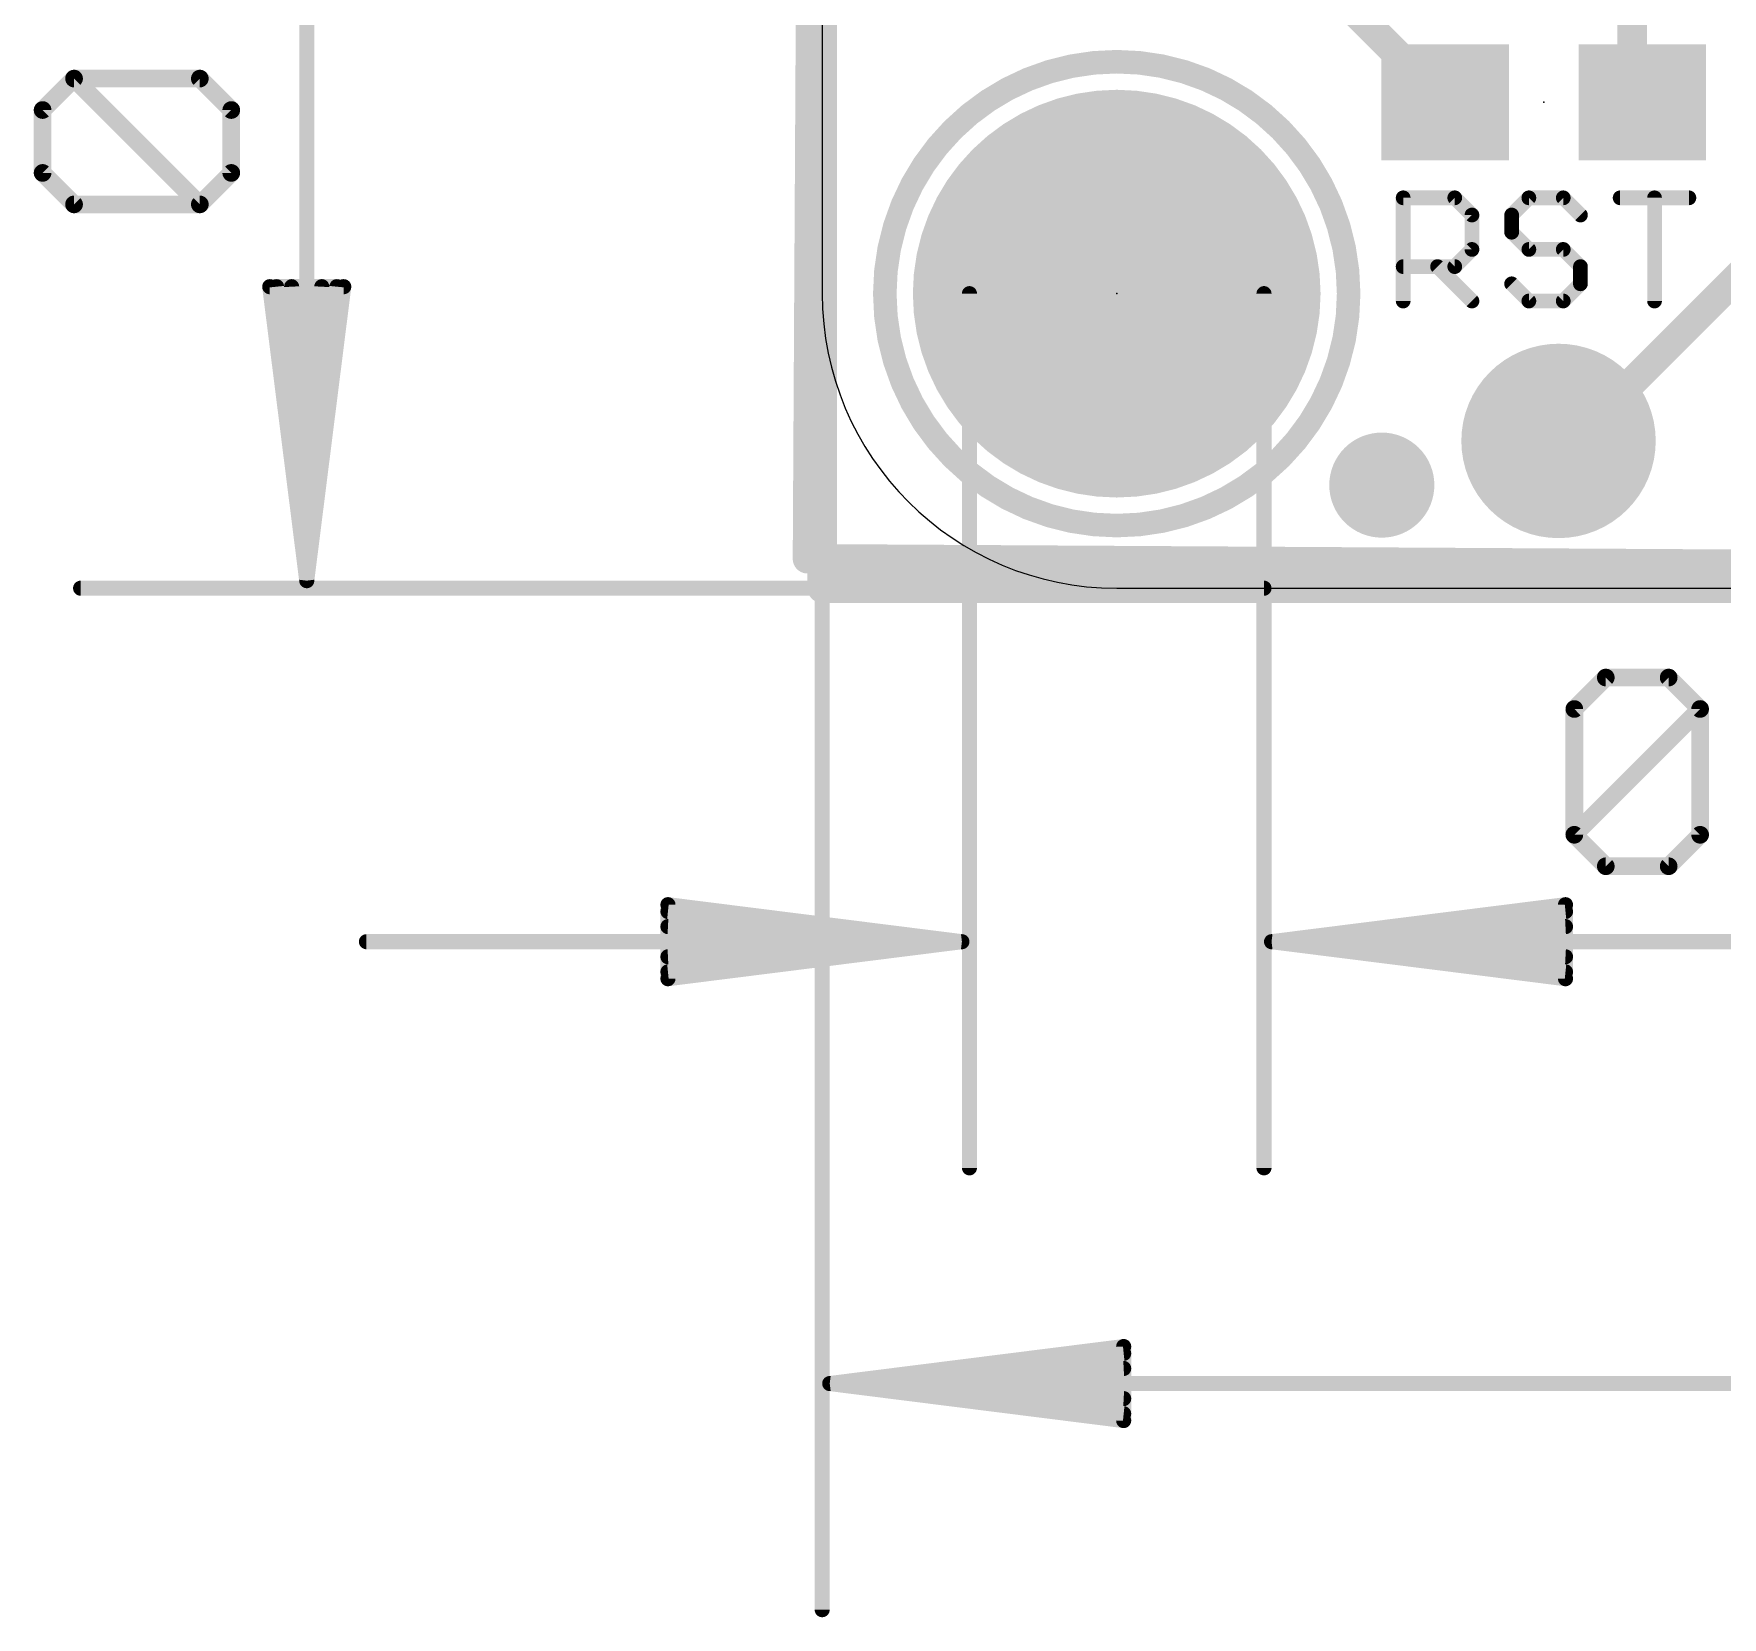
# Model space of a CAD drawing. Extents: x -6.8 to 60.3, y -8.9 to 34.9.
# Drawn here: x -6.8 to 7.76, y -8.87 to 4.78 of the extents above; entities that cross this region are included whole.
import ezdxf

# ---------------------------------------------------------------- set-up
doc = ezdxf.new("R2010")
doc.units = 0
for name, color, linetype in [('1', 12, 'CONTINUOUS'), ('16', 132, 'CONTINUOUS'), ('17', 110, 'CONTINUOUS'), ('18', 110, 'CONTINUOUS'), ('20', 53, 'CONTINUOUS'), ('21', 40, 'CONTINUOUS'), ('23', 40, 'CONTINUOUS'), ('47', 253, 'CONTINUOUS')]:
    doc.layers.add(name, color=color, linetype=linetype)

# ---------------------------------------------------------------- blocks, each defined once
blk = doc.blocks.new('ROUNDP')
at = {"const_width": 0.5}
blk.add_lwpolyline([(0, -0.25, 1), (0, 0.25, 1), (0, -0.25)], format="xyb", dxfattribs=at)
blk = doc.blocks.new('RECT')
blk.add_solid([(-0.5, -0.5), (0.5, -0.5), (-0.5, 0.5), (0.5, 0.5)])
blk = doc.blocks.new('ROUNDV')
at = {"const_width": 0.5}
blk.add_lwpolyline([(0, -0.25, 1), (0, 0.25, 1), (0, -0.25)], format="xyb", dxfattribs=at)

msp = doc.modelspace()

# ---------------------------------------------------------------- linework, layer by layer
at = {"layer": '1', "const_width": 0.254}
for points in [[(0, 22.86), (0, 0)], [(3.976, 5.588), (5.373, 4.191)], [(6.985, 4.279), (6.985, 5.461)], [(7.073, 4.191), (6.985, 4.279)], [(6.477, 1.27), (8.255, 3.048)], [(6.35, 1.27), (6.477, 1.27)], [(0, 0), (43.18, 0)]]:
    msp.add_lwpolyline(points, dxfattribs=at)
at = {"layer": '1', "const_width": 0.127}
for points in [[(7.0299, 4.3239, 1), (6.9401, 4.2341)], [(5.3281, 4.1461, 1), (5.4179, 4.2359)], [(6.9215, 4.279, 1), (7.0485, 4.279)], [(7.0281, 4.1461, 1), (7.1179, 4.2359)], [(6.35, 1.3335, 1), (6.35, 1.2065)], [(6.4321, 1.3149, 1), (6.5219, 1.2251)], [(6.477, 1.2065, 1), (6.477, 1.3335)], [(0, 0.0635, 1), (0, -0.0635)], [(-0.0635, 0, 1), (0.0635, 0)]]:
    msp.add_lwpolyline(points, format="xyb", dxfattribs=at)
at = {"layer": '16', "const_width": 0.254}
for points in [[(0, 22.86), (-0.127, 0.254)], [(-0.127, 0.254), (43.18, 0)]]:
    msp.add_lwpolyline(points, dxfattribs=at)
at = {"layer": '16', "const_width": 0.127}
for points in [[(-0.1266, 0.3175, 1), (-0.1274, 0.1905)], [(-0.1905, 0.2544, 1), (-0.0635, 0.2536)]]:
    msp.add_lwpolyline(points, format="xyb", dxfattribs=at)
at = {"layer": '20'}
for p, q in [((0, 8.89), (0, 2.54)), ((2.54, 0), (48.26, 0))]:
    msp.add_line(p, q, dxfattribs=at)
msp.add_arc((2.54, 2.54), 2.54, 180, 270, dxfattribs=at)
at = {"layer": '21'}
for points, const_width in [([(2.54, 0.54, 1), (2.54, 4.54, 1), (2.54, 0.54)], 0.2032), ([(5.0102, 3.398, 1), (5.0102, 3.3345)], 0.0635), ([(5.042, 3.3663, 1), (4.9785, 3.3663)], 0.0635), ([(5.4776, 3.3887, 1), (5.4326, 3.3438)], 0.0635), ([(5.4551, 3.3345, 1), (5.4551, 3.398)], 0.0635), ([(6.094, 3.398, 1), (6.094, 3.3345)], 0.0635), ([(6.1165, 3.3438, 1), (6.0716, 3.3887)], 0.0635), ([(6.4131, 3.3887, 1), (6.3682, 3.3438)], 0.0635), ([(6.3906, 3.3345, 1), (6.3906, 3.398)], 0.0635), ([(6.8813, 3.398, 1), (6.8813, 3.3345)], 0.0635), ([(7.2096, 3.3663, 1), (7.1461, 3.3663)], 0.0635), ([(7.4744, 3.3345, 1), (7.4744, 3.398)], 0.0635), ([(5.6351, 3.218, 1), (5.5716, 3.218)], 0.0635), ([(5.5809, 3.1955, 1), (5.6258, 3.2404)], 0.0635), ([(5.9775, 3.218, 1), (5.914, 3.218)], 0.0635), ([(5.9233, 3.2404, 1), (5.9682, 3.1955)], 0.0635), ([(6.5165, 3.1955, 1), (6.5614, 3.2404)], 0.0635), ([(5.914, 3.0697, 1), (5.9775, 3.0697)], 0.0635), ([(5.9682, 3.0921, 1), (5.9233, 3.0472)], 0.0635), ([(5.5716, 2.9214, 1), (5.6351, 2.9214)], 0.0635), ([(5.6258, 2.8989, 1), (5.5809, 2.9438)], 0.0635), ([(6.094, 2.9531, 1), (6.094, 2.8896)], 0.0635), ([(6.0716, 2.8989, 1), (6.1165, 2.9438)], 0.0635), ([(6.4131, 2.9438, 1), (6.3682, 2.8989)], 0.0635), ([(6.3906, 2.8896, 1), (6.3906, 2.9531)], 0.0635), ([(5.0102, 2.8048, 1), (5.0102, 2.7413)], 0.0635), ([(5.3293, 2.7955, 1), (5.2844, 2.7506)], 0.0635), ([(5.4326, 2.7955, 1), (5.4776, 2.7506)], 0.0635), ([(5.4551, 2.7413, 1), (5.4551, 2.8048)], 0.0635), ([(6.5707, 2.7731, 1), (6.5072, 2.7731)], 0.0635), ([(6.5165, 2.7506, 1), (6.5614, 2.7955)], 0.0635), ([(5.9682, 2.6472, 1), (5.9233, 2.6023)], 0.0635), ([(6.5072, 2.6248, 1), (6.5707, 2.6248)], 0.0635), ([(6.5614, 2.6023, 1), (6.5165, 2.6472)], 0.0635), ([(4.9785, 2.4765, 1), (5.042, 2.4765)], 0.0635), ([(5.5809, 2.454, 1), (5.6258, 2.499)], 0.0635), ([(6.094, 2.5083, 1), (6.094, 2.4447)], 0.0635), ([(6.0716, 2.454, 1), (6.1165, 2.499)], 0.0635), ([(6.3682, 2.499, 1), (6.4131, 2.454)], 0.0635), ([(6.3906, 2.4447, 1), (6.3906, 2.5083)], 0.0635), ([(7.1461, 2.4765, 1), (7.2096, 2.4765)], 0.0635)]:
    msp.add_lwpolyline(points, format="xyb", dxfattribs=dict(at, const_width=const_width))
at = {"layer": '21', "const_width": 0.127}
for points in [[(5.0102, 2.4765), (5.0102, 3.3663)], [(5.0102, 3.3663), (5.4551, 3.3663)], [(5.4551, 3.3663), (5.6034, 3.218)], [(6.094, 3.3663), (5.9457, 3.218)], [(6.3906, 3.3663), (6.094, 3.3663)], [(6.5389, 3.218), (6.3906, 3.3663)], [(6.8813, 3.3663), (7.4744, 3.3663)], [(7.1778, 2.4765), (7.1778, 3.3663)], [(5.6034, 3.218), (5.6034, 2.9214)], [(5.9457, 3.218), (5.9457, 3.0697)], [(5.9457, 3.0697), (6.094, 2.9214)], [(5.6034, 2.9214), (5.4551, 2.7731)], [(6.094, 2.9214), (6.3906, 2.9214)], [(6.3906, 2.9214), (6.5389, 2.7731)], [(5.4551, 2.7731), (5.0102, 2.7731)], [(5.3068, 2.7731), (5.6034, 2.4765)], [(6.5389, 2.7731), (6.5389, 2.6248)], [(6.094, 2.4765), (5.9457, 2.6248)], [(6.5389, 2.6248), (6.3906, 2.4765)], [(6.3906, 2.4765), (6.094, 2.4765)]]:
    msp.add_lwpolyline(points, dxfattribs=at)
at = {"layer": '23'}
for p in [(6.223, 4.191), (2.54, 2.54)]:
    msp.add_point(p, dxfattribs=at)
at = {"layer": '47'}
for points, const_width in [([(-4.445, 0.065), (-4.445, 11.365)], 0.13), ([(0, 6.731), (0, -8.808)], 0.13), ([(-6.7227, 4.1233), (-6.4515, 4.3945)], 0.1524), ([(-6.4515, 4.3945), (-5.3669, 4.3945)], 0.1524), ([(-5.3669, 3.3098), (-6.4515, 4.3945)], 0.1524), ([(-5.3669, 4.3945), (-5.0957, 4.1233)], 0.1524), ([(-6.7227, 3.581), (-6.7227, 4.1233)], 0.1524), ([(-5.0957, 4.1233), (-5.0957, 3.581)], 0.1524), ([(-6.4515, 3.3098), (-6.7227, 3.581)], 0.1524), ([(-5.0957, 3.581), (-5.3669, 3.3098)], 0.1524), ([(-5.3669, 3.3098), (-6.4515, 3.3098)], 0.1524), ([(-4.445, 0.065), (-4.7642, 2.6)], 0.13), ([(-4.7642, 2.6), (-4.1258, 2.6)], 0.13), ([(-4.445, 0.065), (-4.705, 2.6)], 0.13), ([(-4.445, 0.065), (-4.575, 2.6)], 0.13), ([(-4.1258, 2.6), (-4.445, 0.065)], 0.13), ([(-4.315, 2.6), (-4.445, 0.065)], 0.13), ([(-4.185, 2.6), (-4.445, 0.065)], 0.13), ([(1.27, 2.54), (1.27, -4.998)], 0.13), ([(3.81, 2.54), (3.81, -4.998)], 0.13), ([(3.81, 0), (-6.395, 0)], 0.13), ([(6.4862, -1.0415), (6.7574, -0.7703)], 0.1524), ([(6.7574, -0.7703), (7.2997, -0.7703)], 0.1524), ([(7.2997, -0.7703), (7.5709, -1.0415)], 0.1524), ([(6.4862, -2.1261), (6.4862, -1.0415)], 0.1524), ([(6.4862, -2.1261), (7.5709, -1.0415)], 0.1524), ([(7.5709, -1.0415), (7.5709, -2.1261)], 0.1524), ([(6.7574, -2.3973), (6.4862, -2.1261)], 0.1524), ([(7.5709, -2.1261), (7.2997, -2.3973)], 0.1524), ([(7.2997, -2.3973), (6.7574, -2.3973)], 0.1524), ([(1.205, -3.048), (-1.33, -2.7288)], 0.13), ([(-1.33, -2.7288), (-1.33, -3.3672)], 0.13), ([(1.205, -3.048), (-1.33, -2.788)], 0.13), ([(3.875, -3.048), (6.41, -2.7288)], 0.13), ([(3.875, -3.048), (6.41, -2.788)], 0.13), ([(6.41, -2.7288), (6.41, -3.3672)], 0.13), ([(1.205, -3.048), (-1.33, -2.918)], 0.13), ([(3.875, -3.048), (6.41, -2.918)], 0.13), ([(1.205, -3.048), (-3.93, -3.048)], 0.13), ([(-1.33, -3.3672), (1.205, -3.048)], 0.13), ([(-1.33, -3.178), (1.205, -3.048)], 0.13), ([(-1.33, -3.308), (1.205, -3.048)], 0.13), ([(3.875, -3.048), (11.3728, -3.048)], 0.13), ([(6.41, -3.3672), (3.875, -3.048)], 0.13), ([(6.41, -3.178), (3.875, -3.048)], 0.13), ([(6.41, -3.308), (3.875, -3.048)], 0.13), ([(0.065, -6.858), (2.6, -6.5388)], 0.13), ([(0.065, -6.858), (2.6, -6.598)], 0.13), ([(2.6, -6.5388), (2.6, -7.1772)], 0.13), ([(0.065, -6.858), (2.6, -6.728)], 0.13), ([(0.065, -6.858), (25.335, -6.858)], 0.13), ([(2.6, -7.1772), (0.065, -6.858)], 0.13), ([(2.6, -6.988), (0.065, -6.858)], 0.13), ([(2.6, -7.118), (0.065, -6.858)], 0.13)]:
    msp.add_lwpolyline(points, dxfattribs=dict(at, const_width=const_width))
for points, const_width in [([(-6.4246, 4.4214, 1), (-6.4785, 4.3675)], 0.0762), ([(-6.4515, 4.4326, 1), (-6.4515, 4.3564)], 0.0762), ([(-6.4246, 4.3675, 1), (-6.4785, 4.4214)], 0.0762), ([(-5.3399, 4.4214, 1), (-5.3938, 4.3675)], 0.0762), ([(-5.3669, 4.3564, 1), (-5.3669, 4.4326)], 0.0762), ([(-6.6846, 4.1233, 1), (-6.7608, 4.1233)], 0.0762), ([(-6.7496, 4.1502, 1), (-6.6957, 4.0964)], 0.0762), ([(-5.0576, 4.1233, 1), (-5.1338, 4.1233)], 0.0762), ([(-5.1226, 4.0964, 1), (-5.0688, 4.1502)], 0.0762), ([(-6.6957, 3.6079, 1), (-6.7496, 3.554)], 0.0762), ([(-5.0688, 3.554, 1), (-5.1226, 3.6079)], 0.0762), ([(-6.7608, 3.581, 1), (-6.6846, 3.581)], 0.0762), ([(-5.1338, 3.581, 1), (-5.0576, 3.581)], 0.0762), ([(-6.4515, 3.3479, 1), (-6.4515, 3.2717)], 0.0762), ([(-6.4785, 3.2829, 1), (-6.4246, 3.3368)], 0.0762), ([(-5.3938, 3.3368, 1), (-5.3399, 3.2829)], 0.0762), ([(-5.3938, 3.2829, 1), (-5.3399, 3.3368)], 0.0762), ([(-5.3669, 3.2717, 1), (-5.3669, 3.3479)], 0.0762), ([(-4.732, 2.6041, 1), (-4.7965, 2.5959)], 0.065), ([(-4.7642, 2.6325, 1), (-4.7642, 2.5675)], 0.065), ([(-4.6727, 2.6033, 1), (-4.7373, 2.5967)], 0.065), ([(-4.5425, 2.6017, 1), (-4.6075, 2.5983)], 0.065), ([(-4.2825, 2.5983, 1), (-4.3475, 2.6017)], 0.065), ([(-4.1527, 2.5967, 1), (-4.2173, 2.6033)], 0.065), ([(-4.0935, 2.5959, 1), (-4.158, 2.6041)], 0.065), ([(-4.1258, 2.5675, 1), (-4.1258, 2.6325)], 0.065), ([(1.3025, 2.54, 1), (1.2375, 2.54)], 0.065), ([(3.8425, 2.54, 1), (3.7775, 2.54)], 0.065), ([(-6.395, 0.0325, 1), (-6.395, -0.0325)], 0.065), ([(-4.4772, 0.0691, 1), (-4.4128, 0.0609)], 0.065), ([(-4.4773, 0.0683, 1), (-4.4127, 0.0617)], 0.065), ([(-4.4775, 0.0633, 1), (-4.4125, 0.0667)], 0.065), ([(-4.4775, 0.0667, 1), (-4.4125, 0.0633)], 0.065), ([(-4.4775, 0.065, 1), (-4.4125, 0.065)], 0.065), ([(-4.4773, 0.0617, 1), (-4.4127, 0.0683)], 0.065), ([(-4.4772, 0.0609, 1), (-4.4128, 0.0691)], 0.065), ([(3.81, -0.0325, 1), (3.81, 0.0325)], 0.065), ([(6.7574, -0.7322, 1), (6.7574, -0.8084)], 0.0762), ([(6.7843, -0.7973, 1), (6.7304, -0.7434)], 0.0762), ([(7.3266, -0.7434, 1), (7.2728, -0.7973)], 0.0762), ([(7.2997, -0.8084, 1), (7.2997, -0.7322)], 0.0762), ([(6.5243, -1.0415, 1), (6.4481, -1.0415)], 0.0762), ([(6.4593, -1.0145, 1), (6.5131, -1.0684)], 0.0762), ([(7.609, -1.0415, 1), (7.5328, -1.0415)], 0.0762), ([(7.5978, -1.0684, 1), (7.5439, -1.0145)], 0.0762), ([(7.5439, -1.0684, 1), (7.5978, -1.0145)], 0.0762), ([(6.5131, -2.0992, 1), (6.4593, -2.1531)], 0.0762), ([(6.4593, -2.0992, 1), (6.5131, -2.1531)], 0.0762), ([(6.4481, -2.1261, 1), (6.5243, -2.1261)], 0.0762), ([(7.5328, -2.1261, 1), (7.609, -2.1261)], 0.0762), ([(7.5978, -2.1531, 1), (7.5439, -2.0992)], 0.0762), ([(6.7574, -2.3592, 1), (6.7574, -2.4354)], 0.0762), ([(7.2997, -2.4354, 1), (7.2997, -2.3592)], 0.0762), ([(6.7304, -2.4242, 1), (6.7843, -2.3704)], 0.0762), ([(7.2728, -2.3704, 1), (7.3266, -2.4242)], 0.0762), ([(-1.3259, -2.6965, 1), (-1.3341, -2.761)], 0.065), ([(-1.2975, -2.7288, 1), (-1.3625, -2.7288)], 0.065), ([(-1.3267, -2.7557, 1), (-1.3333, -2.8203)], 0.065), ([(6.4425, -2.7288, 1), (6.3775, -2.7288)], 0.065), ([(6.4141, -2.761, 1), (6.4059, -2.6965)], 0.065), ([(6.4133, -2.8203, 1), (6.4067, -2.7557)], 0.065), ([(-1.3283, -2.8855, 1), (-1.3317, -2.9505)], 0.065), ([(6.4117, -2.9505, 1), (6.4083, -2.8855)], 0.065), ([(-3.93, -3.0155, 1), (-3.93, -3.0805)], 0.065), ([(1.2091, -3.0802, 1), (1.2009, -3.0158)], 0.065), ([(1.2009, -3.0802, 1), (1.2091, -3.0158)], 0.065), ([(1.2083, -3.0803, 1), (1.2017, -3.0157)], 0.065), ([(1.2017, -3.0803, 1), (1.2083, -3.0157)], 0.065), ([(1.2033, -3.0805, 1), (1.2067, -3.0155)], 0.065), ([(1.2067, -3.0805, 1), (1.2033, -3.0155)], 0.065), ([(1.205, -3.0805, 1), (1.205, -3.0155)], 0.065), ([(3.875, -3.0155, 1), (3.875, -3.0805)], 0.065), ([(3.8791, -3.0158, 1), (3.8709, -3.0802)], 0.065), ([(3.8733, -3.0155, 1), (3.8767, -3.0805)], 0.065), ([(3.8767, -3.0155, 1), (3.8733, -3.0805)], 0.065), ([(3.8783, -3.0157, 1), (3.8717, -3.0803)], 0.065), ([(3.8717, -3.0157, 1), (3.8783, -3.0803)], 0.065), ([(3.8709, -3.0158, 1), (3.8791, -3.0802)], 0.065), ([(-1.3317, -3.1455, 1), (-1.3283, -3.2105)], 0.065), ([(6.4083, -3.2105, 1), (6.4117, -3.1455)], 0.065), ([(-1.3333, -3.2757, 1), (-1.3267, -3.3403)], 0.065), ([(-1.3341, -3.335, 1), (-1.3259, -3.3995)], 0.065), ([(-1.3625, -3.3672, 1), (-1.2975, -3.3672)], 0.065), ([(6.3775, -3.3672, 1), (6.4425, -3.3672)], 0.065), ([(6.4059, -3.3995, 1), (6.4141, -3.335)], 0.065), ([(6.4067, -3.3403, 1), (6.4133, -3.2757)], 0.065), ([(1.2375, -4.998, 1), (1.3025, -4.998)], 0.065), ([(3.7775, -4.998, 1), (3.8425, -4.998)], 0.065), ([(2.6325, -6.5388, 1), (2.5675, -6.5388)], 0.065), ([(2.6041, -6.571, 1), (2.5959, -6.5065)], 0.065), ([(2.6033, -6.6303, 1), (2.5967, -6.5657)], 0.065), ([(2.6017, -6.7605, 1), (2.5983, -6.6955)], 0.065), ([(0.065, -6.8255, 1), (0.065, -6.8905)], 0.065), ([(0.0691, -6.8258, 1), (0.0609, -6.8902)], 0.065), ([(0.0633, -6.8255, 1), (0.0667, -6.8905)], 0.065), ([(0.0667, -6.8255, 1), (0.0633, -6.8905)], 0.065), ([(0.0683, -6.8257, 1), (0.0617, -6.8903)], 0.065), ([(0.0617, -6.8257, 1), (0.0683, -6.8903)], 0.065), ([(0.0609, -6.8258, 1), (0.0691, -6.8902)], 0.065), ([(2.5983, -7.0205, 1), (2.6017, -6.9555)], 0.065), ([(2.5959, -7.2095, 1), (2.6041, -7.145)], 0.065), ([(2.5967, -7.1503, 1), (2.6033, -7.0857)], 0.065), ([(2.5675, -7.1772, 1), (2.6325, -7.1772)], 0.065), ([(-0.0325, -8.808, 1), (0.0325, -8.808)], 0.065)]:
    msp.add_lwpolyline(points, format="xyb", dxfattribs=dict(at, const_width=const_width))

# ---------------------------------------------------------------- block references
at = {"layer": '1', "xscale": 1.1}
for p in [(5.373, 4.191), (7.073, 4.191)]:
    msp.add_blockref('RECT', p, dxfattribs=at)
at = {"layer": '17', "rotation": 270}
for p, xscale, yscale in [((2.54, 2.54), 3.516, 3.516), ((2.54, 2.54), 3.516, 3.516), ((6.35, 1.27), 1.6764, 1.6764), ((6.35, 1.27), 1.6764, 1.6764)]:
    msp.add_blockref('ROUNDP', p, dxfattribs=dict(at, xscale=xscale, yscale=yscale))
at = {"layer": '18', "xscale": 0.9064, "yscale": 0.9064}
msp.add_blockref('ROUNDV', (4.826, 0.889), dxfattribs=at)
msp.add_blockref('ROUNDV', (4.826, 0.889), dxfattribs=at)

doc.saveas('drawing.dxf')
